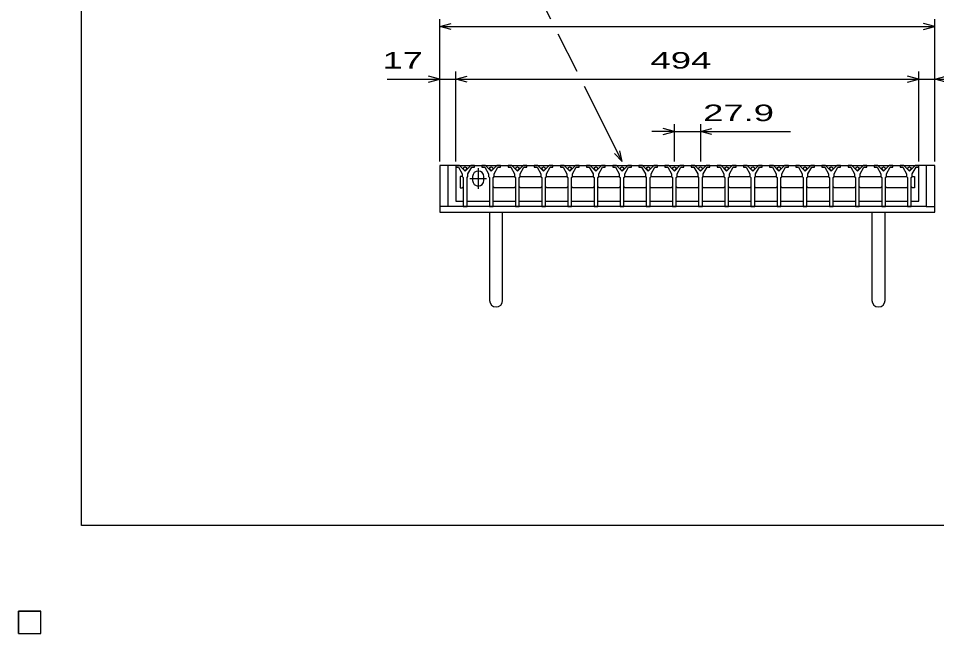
# Model space of a CAD drawing. Units: millimetres, scale not verified. Extents: x -1456 to 1379, y -1028 to 847.
# Drawn here: x -1456 to -476, y -1028 to -372 of the extents above; entities that cross this region are included whole.
import ezdxf
from ezdxf.enums import TextEntityAlignment as Align

# ---------------------------------------------------------------- set-up
doc = ezdxf.new("R2010")
doc.units = ezdxf.units.MM
doc.header["$LTSCALE"] = 8
for name, color, linetype, lineweight in [('0_2', 150, 'Continuous', 25), ('16', 3, 'Continuous', 25), ('19', 6, 'Continuous', 25), ('22', 4, 'Continuous', 25)]:
    doc.layers.add(name, color=color, linetype=linetype, lineweight=lineweight)
doc.styles.add('ベクトル', font='')
doc.styles.get('ベクトル').set_extended_font_data('ベクトル')

msp = doc.modelspace()

# ---------------------------------------------------------------- linework, layer by layer
at = {"layer": '0_2'}
for p, q in [((-1388.8, -912.8), (-1388.8, 847.2)), ((1379.2, -912.8), (-1388.8, -912.8))]:
    msp.add_line(p, q, dxfattribs=at)
at = {"layer": '16'}
for p, q in [((-989.4, -528.7), (-989.4, -530.7)), ((-985.4, -528.7), (-989.4, -528.7)), ((-989.4, -528.7), (-495.4, -528.7)), ((-989.4, -528.7), (-989.4, -566.7)), ((-979.4, -534.7), (-985.4, -528.7)), ((-973.4, -528.7), (-979.4, -534.7)), ((-969.4, -528.7), (-973.4, -528.7)), ((-969.4, -530.7), (-969.4, -528.7)), ((-961.5, -528.7), (-961.5, -530.7)), ((-957.5, -528.7), (-961.5, -528.7)), ((-951.5, -534.7), (-957.5, -528.7)), ((-945.5, -528.7), (-951.5, -534.7)), ((-941.5, -528.7), (-945.5, -528.7)), ((-941.5, -530.7), (-941.5, -528.7)), ((-933.6, -528.7), (-933.6, -530.7)), ((-929.6, -528.7), (-933.6, -528.7)), ((-923.6, -534.7), (-929.6, -528.7)), ((-917.6, -528.7), (-923.6, -534.7)), ((-913.6, -528.7), (-917.6, -528.7)), ((-913.6, -530.7), (-913.6, -528.7)), ((-905.7, -528.7), (-905.7, -530.7)), ((-901.7, -528.7), (-905.7, -528.7)), ((-895.7, -534.7), (-901.7, -528.7)), ((-889.7, -528.7), (-895.7, -534.7)), ((-885.7, -528.7), (-889.7, -528.7)), ((-885.7, -530.7), (-885.7, -528.7)), ((-877.8, -528.7), (-877.8, -530.7)), ((-873.8, -528.7), (-877.8, -528.7)), ((-867.8, -534.7), (-873.8, -528.7)), ((-861.8, -528.7), (-867.8, -534.7)), ((-857.8, -528.7), (-861.8, -528.7)), ((-857.8, -530.7), (-857.8, -528.7)), ((-849.9, -528.7), (-849.9, -530.7)), ((-845.9, -528.7), (-849.9, -528.7)), ((-839.9, -534.7), (-845.9, -528.7)), ((-833.9, -528.7), (-839.9, -534.7)), ((-829.9, -528.7), (-833.9, -528.7)), ((-829.9, -530.7), (-829.9, -528.7)), ((-822, -528.7), (-822, -530.7)), ((-818, -528.7), (-822, -528.7)), ((-812, -534.7), (-818, -528.7)), ((-806, -528.7), (-812, -534.7)), ((-802, -528.7), (-806, -528.7)), ((-802, -530.7), (-802, -528.7)), ((-794.1, -528.7), (-794.1, -530.7)), ((-790.1, -528.7), (-794.1, -528.7)), ((-784.1, -534.7), (-790.1, -528.7)), ((-778.1, -528.7), (-784.1, -534.7)), ((-774.1, -528.7), (-778.1, -528.7)), ((-774.1, -530.7), (-774.1, -528.7)), ((-766.2, -528.7), (-766.2, -530.7)), ((-762.2, -528.7), (-766.2, -528.7)), ((-756.2, -534.7), (-762.2, -528.7)), ((-750.2, -528.7), (-756.2, -534.7)), ((-746.2, -528.7), (-750.2, -528.7)), ((-746.2, -530.7), (-746.2, -528.7)), ((-738.3, -528.7), (-738.3, -530.7)), ((-734.3, -528.7), (-738.3, -528.7)), ((-728.3, -534.7), (-734.3, -528.7)), ((-722.3, -528.7), (-728.3, -534.7)), ((-718.3, -528.7), (-722.3, -528.7)), ((-718.3, -530.7), (-718.3, -528.7)), ((-710.4, -528.7), (-710.4, -530.7)), ((-706.4, -528.7), (-710.4, -528.7)), ((-700.4, -534.7), (-706.4, -528.7)), ((-694.4, -528.7), (-700.4, -534.7)), ((-690.4, -528.7), (-694.4, -528.7)), ((-690.4, -530.7), (-690.4, -528.7)), ((-682.5, -528.7), (-682.5, -530.7)), ((-678.5, -528.7), (-682.5, -528.7)), ((-672.5, -534.7), (-678.5, -528.7)), ((-666.5, -528.7), (-672.5, -534.7)), ((-662.5, -528.7), (-666.5, -528.7)), ((-662.5, -530.7), (-662.5, -528.7)), ((-654.6, -528.7), (-654.6, -530.7)), ((-650.6, -528.7), (-654.6, -528.7)), ((-644.6, -534.7), (-650.6, -528.7)), ((-638.6, -528.7), (-644.6, -534.7)), ((-634.6, -528.7), (-638.6, -528.7)), ((-634.6, -530.7), (-634.6, -528.7)), ((-626.7, -528.7), (-626.7, -530.7)), ((-622.7, -528.7), (-626.7, -528.7)), ((-616.7, -534.7), (-622.7, -528.7)), ((-610.7, -528.7), (-616.7, -534.7)), ((-606.7, -528.7), (-610.7, -528.7)), ((-606.7, -530.7), (-606.7, -528.7)), ((-598.8, -528.7), (-598.8, -530.7)), ((-594.8, -528.7), (-598.8, -528.7)), ((-588.8, -534.7), (-594.8, -528.7)), ((-582.8, -528.7), (-588.8, -534.7)), ((-578.8, -528.7), (-582.8, -528.7)), ((-578.8, -530.7), (-578.8, -528.7)), ((-570.9, -528.7), (-570.9, -530.7)), ((-566.9, -528.7), (-570.9, -528.7)), ((-560.9, -534.7), (-566.9, -528.7)), ((-554.9, -528.7), (-560.9, -534.7)), ((-550.9, -528.7), (-554.9, -528.7)), ((-550.9, -530.7), (-550.9, -528.7)), ((-543, -528.7), (-543, -530.7)), ((-539, -528.7), (-543, -528.7)), ((-533, -534.7), (-539, -528.7)), ((-527, -528.7), (-533, -534.7)), ((-523, -528.7), (-527, -528.7)), ((-523, -530.7), (-523, -528.7)), ((-515.4, -528.7), (-515.4, -530.7)), ((-511.4, -528.7), (-515.4, -528.7)), ((-505.4, -534.7), (-511.4, -528.7)), ((-499.4, -528.7), (-505.4, -534.7)), ((-495.4, -528.7), (-499.4, -528.7)), ((-495.4, -530.7), (-495.4, -528.7)), ((-495.4, -566.7), (-495.4, -528.7)), ((-989.4, -530.7), (-986.4, -530.7)), ((-986.4, -530.7), (-982.4, -537.7)), ((-982.4, -537.7), (-982.4, -540.7)), ((-976.4, -537.7), (-972.4, -530.7)), ((-976.4, -540.7), (-976.4, -537.7)), ((-972.4, -530.7), (-969.4, -530.7)), ((-965.45, -531.7), (-965.45, -553.7)), ((-961.5, -530.7), (-958.5, -530.7)), ((-958.5, -530.7), (-954.5, -537.7)), ((-954.5, -537.7), (-954.5, -540.7)), ((-948.5, -537.7), (-944.5, -530.7)), ((-948.5, -540.7), (-948.5, -537.7)), ((-944.5, -530.7), (-941.5, -530.7)), ((-933.6, -530.7), (-930.6, -530.7)), ((-930.6, -530.7), (-926.6, -537.7)), ((-926.6, -537.7), (-926.6, -540.7)), ((-920.6, -537.7), (-916.6, -530.7)), ((-920.6, -540.7), (-920.6, -537.7)), ((-916.6, -530.7), (-913.6, -530.7)), ((-905.7, -530.7), (-902.7, -530.7)), ((-902.7, -530.7), (-898.7, -537.7)), ((-898.7, -537.7), (-898.7, -540.7)), ((-892.7, -537.7), (-888.7, -530.7)), ((-892.7, -540.7), (-892.7, -537.7)), ((-888.7, -530.7), (-885.7, -530.7)), ((-877.8, -530.7), (-874.8, -530.7)), ((-874.8, -530.7), (-870.8, -537.7)), ((-870.8, -537.7), (-870.8, -540.7)), ((-864.8, -537.7), (-860.8, -530.7)), ((-864.8, -540.7), (-864.8, -537.7)), ((-860.8, -530.7), (-857.8, -530.7)), ((-849.9, -530.7), (-846.9, -530.7)), ((-846.9, -530.7), (-842.9, -537.7)), ((-842.9, -537.7), (-842.9, -540.7)), ((-836.9, -537.7), (-832.9, -530.7)), ((-836.9, -540.7), (-836.9, -537.7)), ((-832.9, -530.7), (-829.9, -530.7)), ((-822, -530.7), (-819, -530.7)), ((-819, -530.7), (-815, -537.7)), ((-815, -537.7), (-815, -540.7)), ((-809, -537.7), (-805, -530.7)), ((-809, -540.7), (-809, -537.7)), ((-805, -530.7), (-802, -530.7)), ((-794.1, -530.7), (-791.1, -530.7)), ((-791.1, -530.7), (-787.1, -537.7)), ((-787.1, -537.7), (-787.1, -540.7)), ((-781.1, -537.7), (-777.1, -530.7)), ((-781.1, -540.7), (-781.1, -537.7)), ((-777.1, -530.7), (-774.1, -530.7)), ((-766.2, -530.7), (-763.2, -530.7)), ((-763.2, -530.7), (-759.2, -537.7)), ((-759.2, -537.7), (-759.2, -540.7)), ((-753.2, -537.7), (-749.2, -530.7)), ((-753.2, -540.7), (-753.2, -537.7)), ((-749.2, -530.7), (-746.2, -530.7)), ((-738.3, -530.7), (-735.3, -530.7)), ((-735.3, -530.7), (-731.3, -537.7)), ((-731.3, -537.7), (-731.3, -540.7)), ((-725.3, -537.7), (-721.3, -530.7)), ((-725.3, -540.7), (-725.3, -537.7)), ((-721.3, -530.7), (-718.3, -530.7)), ((-710.4, -530.7), (-707.4, -530.7)), ((-707.4, -530.7), (-703.4, -537.7)), ((-703.4, -537.7), (-703.4, -540.7)), ((-697.4, -537.7), (-693.4, -530.7)), ((-697.4, -540.7), (-697.4, -537.7)), ((-693.4, -530.7), (-690.4, -530.7)), ((-682.5, -530.7), (-679.5, -530.7)), ((-679.5, -530.7), (-675.5, -537.7)), ((-675.5, -537.7), (-675.5, -540.7)), ((-669.5, -537.7), (-665.5, -530.7)), ((-669.5, -540.7), (-669.5, -537.7)), ((-665.5, -530.7), (-662.5, -530.7)), ((-654.6, -530.7), (-651.6, -530.7)), ((-651.6, -530.7), (-647.6, -537.7)), ((-647.6, -537.7), (-647.6, -540.7)), ((-641.6, -537.7), (-637.6, -530.7)), ((-641.6, -540.7), (-641.6, -537.7)), ((-637.6, -530.7), (-634.6, -530.7)), ((-626.7, -530.7), (-623.7, -530.7)), ((-623.7, -530.7), (-619.7, -537.7)), ((-619.7, -537.7), (-619.7, -540.7)), ((-613.7, -537.7), (-609.7, -530.7)), ((-613.7, -540.7), (-613.7, -537.7)), ((-609.7, -530.7), (-606.7, -530.7)), ((-598.8, -530.7), (-595.8, -530.7)), ((-595.8, -530.7), (-591.8, -537.7)), ((-591.8, -537.7), (-591.8, -540.7)), ((-585.8, -537.7), (-581.8, -530.7)), ((-585.8, -540.7), (-585.8, -537.7)), ((-581.8, -530.7), (-578.8, -530.7)), ((-570.9, -530.7), (-567.9, -530.7)), ((-567.9, -530.7), (-563.9, -537.7)), ((-563.9, -537.7), (-563.9, -540.7)), ((-557.9, -537.7), (-553.9, -530.7)), ((-557.9, -540.7), (-557.9, -537.7)), ((-553.9, -530.7), (-550.9, -530.7)), ((-543, -530.7), (-540, -530.7)), ((-540, -530.7), (-536, -537.7)), ((-536, -537.7), (-536, -540.7)), ((-530, -537.7), (-526, -530.7)), ((-530, -540.7), (-530, -537.7)), ((-526, -530.7), (-523, -530.7)), ((-515.4, -530.7), (-512.4, -530.7)), ((-512.4, -530.7), (-508.4, -537.7)), ((-508.4, -537.7), (-508.4, -540.7)), ((-502.4, -537.7), (-498.4, -530.7)), ((-502.4, -540.7), (-502.4, -537.7)), ((-498.4, -530.7), (-495.4, -530.7)), ((-982.65, -540.7), (-984.65, -540.7)), ((-984.65, -540.7), (-984.65, -552.7)), ((-981.65, -541.7), (-982.65, -540.7)), ((-982.4, -540.7), (-981.4, -541.7)), ((-981.4, -541.7), (-981.4, -572.7)), ((-977.4, -541.7), (-976.4, -540.7)), ((-977.4, -572.7), (-977.4, -541.7)), ((-974.45, -542.7), (-956.45, -542.7)), ((-971.45, -540.7), (-971.45, -544.7)), ((-959.45, -544.7), (-959.45, -540.7)), ((-954.5, -540.7), (-953.5, -541.7)), ((-953.5, -541.7), (-953.5, -572.7)), ((-949.5, -541.7), (-948.5, -540.7)), ((-949.5, -572.7), (-949.5, -541.7)), ((-949.25, -541.7), (-948.25, -540.7)), ((-948.25, -540.7), (-926.85, -540.7)), ((-926.85, -540.7), (-925.85, -541.7)), ((-926.6, -540.7), (-925.6, -541.7)), ((-925.6, -541.7), (-925.6, -572.7)), ((-921.6, -541.7), (-920.6, -540.7)), ((-921.6, -572.7), (-921.6, -541.7)), ((-921.35, -541.7), (-920.35, -540.7)), ((-920.35, -540.7), (-898.95, -540.7)), ((-898.95, -540.7), (-897.95, -541.7)), ((-898.7, -540.7), (-897.7, -541.7)), ((-897.7, -541.7), (-897.7, -572.7)), ((-893.7, -541.7), (-892.7, -540.7)), ((-893.7, -572.7), (-893.7, -541.7)), ((-893.45, -541.7), (-892.45, -540.7)), ((-892.45, -540.7), (-871.05, -540.7)), ((-871.05, -540.7), (-870.05, -541.7)), ((-870.8, -540.7), (-869.8, -541.7)), ((-869.8, -541.7), (-869.8, -572.7)), ((-865.8, -541.7), (-864.8, -540.7)), ((-865.8, -572.7), (-865.8, -541.7)), ((-865.55, -541.7), (-864.55, -540.7)), ((-864.55, -540.7), (-843.15, -540.7)), ((-843.15, -540.7), (-842.15, -541.7)), ((-842.9, -540.7), (-841.9, -541.7)), ((-841.9, -541.7), (-841.9, -572.7)), ((-837.9, -541.7), (-836.9, -540.7)), ((-837.9, -572.7), (-837.9, -541.7)), ((-837.65, -541.7), (-836.65, -540.7)), ((-836.65, -540.7), (-815.25, -540.7)), ((-815.25, -540.7), (-814.25, -541.7)), ((-815, -540.7), (-814, -541.7)), ((-814, -541.7), (-814, -572.7)), ((-810, -541.7), (-809, -540.7)), ((-810, -572.7), (-810, -541.7)), ((-809.75, -541.7), (-808.75, -540.7)), ((-808.75, -540.7), (-787.35, -540.7)), ((-787.35, -540.7), (-786.35, -541.7)), ((-787.1, -540.7), (-786.1, -541.7)), ((-786.1, -541.7), (-786.1, -572.7)), ((-782.1, -541.7), (-781.1, -540.7)), ((-782.1, -572.7), (-782.1, -541.7)), ((-781.85, -541.7), (-780.85, -540.7)), ((-780.85, -540.7), (-759.45, -540.7)), ((-759.45, -540.7), (-758.45, -541.7)), ((-759.2, -540.7), (-758.2, -541.7)), ((-758.2, -541.7), (-758.2, -572.7)), ((-754.2, -541.7), (-753.2, -540.7)), ((-754.2, -572.7), (-754.2, -541.7)), ((-753.95, -541.7), (-752.95, -540.7)), ((-752.95, -540.7), (-731.55, -540.7)), ((-731.55, -540.7), (-730.55, -541.7)), ((-731.3, -540.7), (-730.3, -541.7)), ((-730.3, -541.7), (-730.3, -572.7)), ((-726.3, -541.7), (-725.3, -540.7)), ((-726.3, -572.7), (-726.3, -541.7)), ((-726.05, -541.7), (-725.05, -540.7)), ((-725.05, -540.7), (-703.65, -540.7)), ((-703.65, -540.7), (-702.65, -541.7)), ((-703.4, -540.7), (-702.4, -541.7)), ((-702.4, -541.7), (-702.4, -572.7)), ((-698.4, -541.7), (-697.4, -540.7)), ((-698.4, -572.7), (-698.4, -541.7)), ((-698.15, -541.7), (-697.15, -540.7)), ((-697.15, -540.7), (-675.75, -540.7)), ((-675.75, -540.7), (-674.75, -541.7)), ((-675.5, -540.7), (-674.5, -541.7)), ((-674.5, -541.7), (-674.5, -572.7)), ((-670.5, -541.7), (-669.5, -540.7)), ((-670.5, -572.7), (-670.5, -541.7)), ((-670.25, -541.7), (-669.25, -540.7)), ((-669.25, -540.7), (-647.85, -540.7)), ((-647.85, -540.7), (-646.85, -541.7)), ((-647.6, -540.7), (-646.6, -541.7)), ((-646.6, -541.7), (-646.6, -572.7)), ((-642.6, -541.7), (-641.6, -540.7)), ((-642.6, -572.7), (-642.6, -541.7)), ((-642.35, -541.7), (-641.35, -540.7)), ((-641.35, -540.7), (-619.95, -540.7)), ((-619.95, -540.7), (-618.95, -541.7)), ((-619.7, -540.7), (-618.7, -541.7)), ((-618.7, -541.7), (-618.7, -572.7)), ((-614.7, -541.7), (-613.7, -540.7)), ((-614.7, -572.7), (-614.7, -541.7)), ((-614.45, -541.7), (-613.45, -540.7)), ((-613.45, -540.7), (-592.05, -540.7)), ((-592.05, -540.7), (-591.05, -541.7)), ((-591.8, -540.7), (-590.8, -541.7)), ((-590.8, -541.7), (-590.8, -572.7)), ((-586.8, -541.7), (-585.8, -540.7)), ((-586.8, -572.7), (-586.8, -541.7)), ((-586.55, -541.7), (-585.55, -540.7)), ((-585.55, -540.7), (-564.15, -540.7)), ((-564.15, -540.7), (-563.15, -541.7)), ((-563.9, -540.7), (-562.9, -541.7)), ((-562.9, -541.7), (-562.9, -572.7)), ((-558.9, -541.7), (-557.9, -540.7)), ((-558.9, -572.7), (-558.9, -541.7)), ((-558.65, -541.7), (-557.65, -540.7)), ((-557.65, -540.7), (-536.25, -540.7)), ((-536.25, -540.7), (-535.25, -541.7)), ((-536, -540.7), (-535, -541.7)), ((-535, -541.7), (-535, -572.7)), ((-531, -541.7), (-530, -540.7)), ((-531, -572.7), (-531, -541.7)), ((-530.75, -541.7), (-529.75, -540.7)), ((-529.75, -540.7), (-508.65, -540.7)), ((-508.65, -540.7), (-507.65, -541.7)), ((-508.4, -540.7), (-507.4, -541.7)), ((-507.4, -541.7), (-507.4, -572.7)), ((-503.4, -541.7), (-502.4, -540.7)), ((-503.4, -572.7), (-503.4, -541.7)), ((-503.15, -541.7), (-502.15, -540.7)), ((-502.15, -540.7), (-500.15, -540.7)), ((-500.15, -540.7), (-500.15, -552.7)), ((-984.65, -552.7), (-982.65, -552.7)), ((-982.65, -552.7), (-981.65, -551.7)), ((-948.25, -552.7), (-949.25, -551.7)), ((-926.85, -552.7), (-948.25, -552.7)), ((-925.85, -551.7), (-926.85, -552.7)), ((-920.35, -552.7), (-921.35, -551.7)), ((-898.95, -552.7), (-920.35, -552.7)), ((-897.95, -551.7), (-898.95, -552.7)), ((-892.45, -552.7), (-893.45, -551.7)), ((-871.05, -552.7), (-892.45, -552.7)), ((-870.05, -551.7), (-871.05, -552.7)), ((-864.55, -552.7), (-865.55, -551.7)), ((-843.15, -552.7), (-864.55, -552.7)), ((-842.15, -551.7), (-843.15, -552.7)), ((-836.65, -552.7), (-837.65, -551.7)), ((-815.25, -552.7), (-836.65, -552.7)), ((-814.25, -551.7), (-815.25, -552.7)), ((-808.75, -552.7), (-809.75, -551.7)), ((-787.35, -552.7), (-808.75, -552.7)), ((-786.35, -551.7), (-787.35, -552.7)), ((-780.85, -552.7), (-781.85, -551.7)), ((-759.45, -552.7), (-780.85, -552.7)), ((-758.45, -551.7), (-759.45, -552.7)), ((-752.95, -552.7), (-753.95, -551.7)), ((-731.55, -552.7), (-752.95, -552.7)), ((-730.55, -551.7), (-731.55, -552.7)), ((-725.05, -552.7), (-726.05, -551.7)), ((-703.65, -552.7), (-725.05, -552.7)), ((-702.65, -551.7), (-703.65, -552.7)), ((-697.15, -552.7), (-698.15, -551.7)), ((-675.75, -552.7), (-697.15, -552.7)), ((-674.75, -551.7), (-675.75, -552.7)), ((-669.25, -552.7), (-670.25, -551.7)), ((-647.85, -552.7), (-669.25, -552.7)), ((-646.85, -551.7), (-647.85, -552.7)), ((-641.35, -552.7), (-642.35, -551.7)), ((-619.95, -552.7), (-641.35, -552.7)), ((-618.95, -551.7), (-619.95, -552.7)), ((-613.45, -552.7), (-614.45, -551.7)), ((-592.05, -552.7), (-613.45, -552.7)), ((-591.05, -551.7), (-592.05, -552.7)), ((-585.55, -552.7), (-586.55, -551.7)), ((-564.15, -552.7), (-585.55, -552.7)), ((-563.15, -551.7), (-564.15, -552.7)), ((-557.65, -552.7), (-558.65, -551.7)), ((-536.25, -552.7), (-557.65, -552.7)), ((-535.25, -551.7), (-536.25, -552.7)), ((-529.75, -552.7), (-530.75, -551.7)), ((-508.65, -552.7), (-529.75, -552.7)), ((-507.65, -551.7), (-508.65, -552.7)), ((-502.15, -552.7), (-503.15, -551.7)), ((-500.15, -552.7), (-502.15, -552.7)), ((-989.4, -566.7), (-981.65, -566.7)), ((-977.15, -566.7), (-953.75, -566.7)), ((-949.25, -566.7), (-925.85, -566.7)), ((-921.35, -566.7), (-897.95, -566.7)), ((-893.45, -566.7), (-870.05, -566.7)), ((-865.55, -566.7), (-842.15, -566.7)), ((-837.65, -566.7), (-814.25, -566.7)), ((-809.75, -566.7), (-786.35, -566.7)), ((-781.85, -566.7), (-758.45, -566.7)), ((-753.95, -566.7), (-730.55, -566.7)), ((-726.05, -566.7), (-702.65, -566.7)), ((-698.15, -566.7), (-674.75, -566.7)), ((-670.25, -566.7), (-646.85, -566.7)), ((-642.35, -566.7), (-618.95, -566.7)), ((-614.45, -566.7), (-591.05, -566.7)), ((-586.55, -566.7), (-563.15, -566.7)), ((-558.65, -566.7), (-535.25, -566.7)), ((-530.75, -566.7), (-507.65, -566.7)), ((-503.15, -566.7), (-495.4, -566.7)), ((-981.4, -572.7), (-977.4, -572.7)), ((-953.5, -572.7), (-949.5, -572.7)), ((-925.6, -572.7), (-921.6, -572.7)), ((-897.7, -572.7), (-893.7, -572.7)), ((-869.8, -572.7), (-865.8, -572.7)), ((-841.9, -572.7), (-837.9, -572.7)), ((-814, -572.7), (-810, -572.7)), ((-786.1, -572.7), (-782.1, -572.7)), ((-758.2, -572.7), (-754.2, -572.7)), ((-730.3, -572.7), (-726.3, -572.7)), ((-702.4, -572.7), (-698.4, -572.7)), ((-674.5, -572.7), (-670.5, -572.7)), ((-646.6, -572.7), (-642.6, -572.7)), ((-618.7, -572.7), (-614.7, -572.7)), ((-590.8, -572.7), (-586.8, -572.7)), ((-562.9, -572.7), (-558.9, -572.7)), ((-535, -572.7), (-531, -572.7)), ((-507.4, -572.7), (-503.4, -572.7)), ((-1456, -1004), (-1432, -1004)), ((-1456, -1028), (-1456, -1004)), ((-1456, -1004), (-1432, -1004)), ((-1456, -1028), (-1456, -1004)), ((-1456, -1004), (-1432, -1004)), ((-1456, -1028), (-1456, -1004)), ((-1456, -1004), (-1432, -1004)), ((-1456, -1028), (-1456, -1004)), ((-1456, -1004), (-1432, -1004)), ((-1456, -1028), (-1456, -1004)), ((-1432, -1028), (-1432, -1004)), ((-1432, -1028), (-1432, -1004)), ((-1432, -1028), (-1432, -1004)), ((-1432, -1028), (-1432, -1004)), ((-1432, -1028), (-1432, -1004)), ((-1456, -1028), (-1432, -1028)), ((-1456, -1028), (-1432, -1028)), ((-1456, -1028), (-1432, -1028)), ((-1456, -1028), (-1432, -1028)), ((-1456, -1028), (-1432, -1028))]:
    msp.add_line(p, q, dxfattribs=at)
for centre in [(-979.4, -532.2), (-951.5, -532.2), (-923.6, -532.2), (-895.7, -532.2), (-867.8, -532.2), (-839.9, -532.2), (-812, -532.2), (-784.1, -532.2), (-756.2, -532.2), (-728.3, -532.2), (-700.4, -532.2), (-672.5, -532.2), (-644.6, -532.2), (-616.7, -532.2), (-588.8, -532.2), (-560.9, -532.2), (-533, -532.2), (-505.4, -532.2)]:
    msp.add_circle(centre, 1.8, dxfattribs=at)
for centre, start, end in [((-965.45, -540.7), 0, 180), ((-965.45, -544.7), 180, 0)]:
    msp.add_arc(centre, 6, start, end, dxfattribs=at)
at = {"layer": '19'}
for p, q in [((-989.4, -528.7), (-1006.4, -528.7)), ((-1006.4, -528.7), (-1006.4, -578.7)), ((-997.4, -572.7), (-997.4, -528.7)), ((-478.4, -528.7), (-495.4, -528.7)), ((-487.4, -528.7), (-487.4, -572.7)), ((-478.4, -578.7), (-478.4, -528.7)), ((-997.4, -572.7), (-1006.4, -572.7)), ((-487.4, -572.7), (-997.4, -572.7)), ((-487.4, -572.7), (-478.4, -572.7)), ((-1006.4, -578.7), (-478.4, -578.7)), ((-953.4, -578.7), (-953.4, -672.7)), ((-939.4, -672.7), (-939.4, -578.7)), ((-545.4, -578.7), (-545.4, -672.7)), ((-531.4, -672.7), (-531.4, -578.7))]:
    msp.add_line(p, q, dxfattribs=at)
for centre in [(-946.4, -672.7), (-538.4, -672.7)]:
    msp.add_arc(centre, 7, 180, 0, dxfattribs=at)
at = {"layer": '22'}
for p, q in [((-888, -372.7), (-908, -332.7)), ((-1006.4, -524.7), (-1006.4, -372.7)), ((-1006.4, -380.7), (-994.4, -377.5)), ((-994.4, -383.9), (-1006.4, -380.7)), ((-1006.4, -380.7), (-478.4, -380.7)), ((-478.4, -380.7), (-490.4, -377.5)), ((-490.4, -383.9), (-478.4, -380.7)), ((-478.4, -524.7), (-478.4, -372.7)), ((-860, -428.7), (-880, -388.7)), ((-1006.4, -524.7), (-1006.4, -428.7)), ((-989.4, -524.7), (-989.4, -428.7)), ((-495.4, -524.7), (-495.4, -428.7)), ((-478.4, -524.7), (-478.4, -428.7)), ((-1062.4, -436.7), (-1006.4, -436.7)), ((-1006.4, -436.7), (-1018.4, -433.5)), ((-1018.4, -439.9), (-1006.4, -436.7)), ((-1006.4, -436.7), (-989.4, -436.7)), ((-989.4, -436.7), (-977.4, -433.5)), ((-977.4, -439.9), (-989.4, -436.7)), ((-989.4, -436.7), (-495.4, -436.7)), ((-495.4, -436.7), (-507.4, -433.5)), ((-507.4, -439.9), (-495.4, -436.7)), ((-495.4, -436.7), (-478.4, -436.7)), ((-478.4, -436.7), (-466.4, -433.5)), ((-466.4, -439.9), (-478.4, -436.7)), ((-478.4, -436.7), (-422.4, -436.7)), ((-812, -524.7), (-852, -444.7)), ((-756.2, -492.7), (-768.2, -489.5)), ((-756.2, -524.7), (-756.2, -484.7)), ((-728.3, -484.7), (-728.3, -524.7)), ((-728.3, -492.7), (-716.3, -489.5)), ((-756.2, -492.7), (-780.2, -492.7)), ((-768.2, -495.9), (-756.2, -492.7)), ((-756.2, -492.7), (-728.3, -492.7)), ((-716.3, -495.9), (-728.3, -492.7)), ((-728.3, -492.7), (-632.3, -492.7)), ((-812, -524.7), (-820, -515.9)), ((-812, -524.7), (-814.4, -513.02)), ((-1432, -1004), (-1456, -1004)), ((-1456, -1004), (-1456, -1028)), ((-1432, -1004), (-1456, -1004)), ((-1456, -1004), (-1456, -1028)), ((-1432, -1004), (-1456, -1004)), ((-1456, -1004), (-1456, -1028)), ((-1432, -1028), (-1432, -1004)), ((-1432, -1028), (-1432, -1004)), ((-1432, -1028), (-1432, -1004)), ((-1456, -1028), (-1432, -1028)), ((-1456, -1028), (-1432, -1028)), ((-1456, -1028), (-1432, -1028))]:
    msp.add_line(p, q, dxfattribs=at)
at = {"layer": '22', "color": 2}
for p, q in [((-1432, -1004), (-1456, -1004)), ((-1456, -1004), (-1456, -1028)), ((-1432, -1004), (-1456, -1004)), ((-1456, -1004), (-1456, -1028)), ((-1432, -1004), (-1456, -1004)), ((-1456, -1004), (-1456, -1028)), ((-1432, -1028), (-1432, -1004)), ((-1432, -1028), (-1432, -1004)), ((-1432, -1028), (-1432, -1004)), ((-1456, -1028), (-1432, -1028)), ((-1456, -1028), (-1432, -1028)), ((-1456, -1028), (-1432, -1028))]:
    msp.add_line(p, q, dxfattribs=at)

# ---------------------------------------------------------------- texts
at = {"layer": '22', "color": 2, "style": 'ベクトル', "width": 1.65}
for s, p in [(' 17 ', (-1078.4, -416.7)), (' 494 ', (-792.4, -416.7)), (' 27.9 ', (-736.3, -472.7))]:
    msp.add_text(s, height=17.6, dxfattribs=at).set_placement(p, align=Align.MIDDLE_LEFT)

doc.saveas('drawing.dxf')
